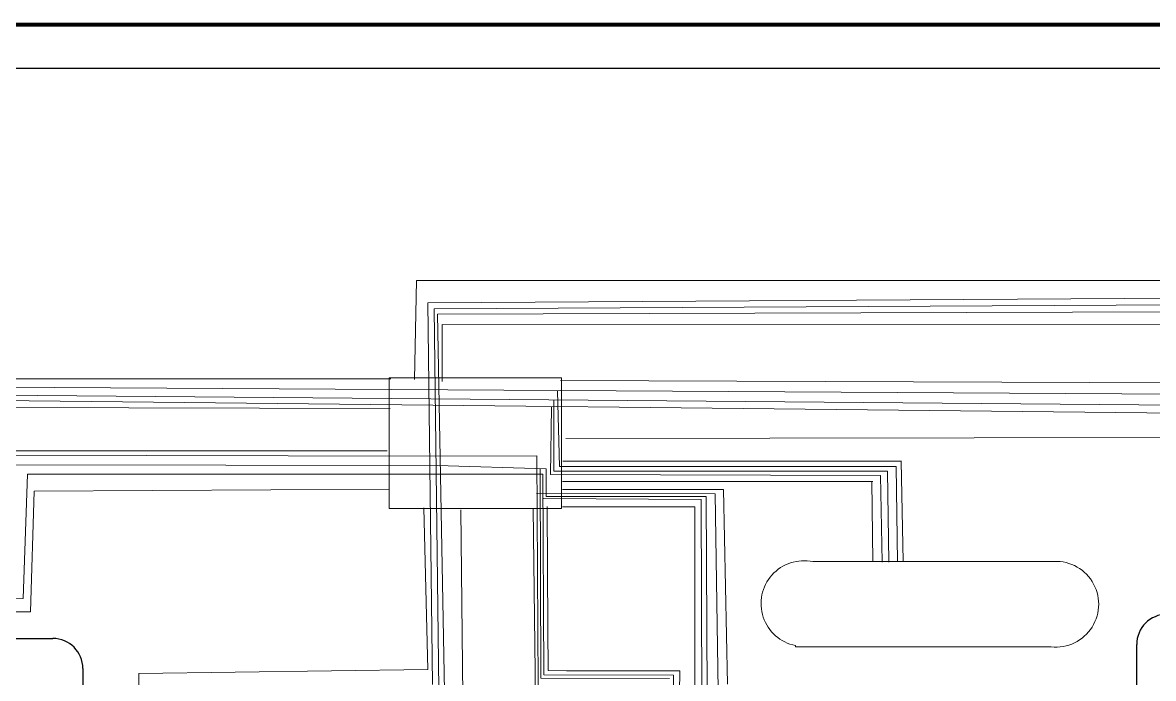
# Model space of a CAD drawing. Header units: metres. Extents: x -42301 to 31628, y -23013 to 30697.
# Drawn here: x -18107 to 6144, y 16631 to 30697 of the extents above; entities that cross this region are included whole.
import ezdxf

# ---------------------------------------------------------------- set-up
doc = ezdxf.new("R2010")
doc.units = ezdxf.units.M
doc.header["$LTSCALE"] = 0.01
doc.header["$MEASUREMENT"] = 0
doc.layers.get('0').update_dxf_attribs({"lineweight": 15})
for name, color, linetype, lineweight in [('canal', 9, 'Continuous', 15), ('Canales', 250, 'Continuous', 25), ('L.m', 1, 'Continuous', 15), ('l1', 1, 'Continuous', 15), ('neutro', 5, 'Continuous', 15), ('neutro e.m', 5, 'Continuous', 15), ('tierra', 3, 'Continuous', 15), ('tierrra e.m', 3, 'Continuous', 15)]:
    doc.layers.add(name, color=color, linetype=linetype, lineweight=lineweight)
doc.layers.add('Membrete', color=7, linetype='Continuous')

msp = doc.modelspace()

# ---------------------------------------------------------------- linework, layer by layer
msp.add_lwpolyline([(-10244, 23075), (-6546, 23075), (-6546, 20272), (-10244, 20272)], close=True)
for points in [[(-1158, 19135), (3950, 19135)], [(3950, 17306), (-1532, 17306), (-1532, 17333)]]:
    msp.add_lwpolyline(points)
for centre, start, end in [((-1349, 18235), 78.0712, 258.5323), ((4051, 18221), 263.7057, 96.2943)]:
    msp.add_arc(centre, 920, start, end)
at = {"layer": 'canal'}
for p, q in [((-9658, 25166), (-9703, 23043)), ((26470, 25166), (-9658, 25166)), ((-9110, 22998), (-9110, 24218)), ((-9110, 24218), (25837, 24217)), ((-10209, 23055), (-23573, 23055)), ((25844, 22893), (-6569, 23020)), ((-22487, 22453), (-10226, 22418)), ((-6458, 21773), (25849, 21831)), ((-18878, 21510), (-10285, 21510)), ((-6518, 21293), (739, 21293)), ((736, 21293), (780, 19135)), ((-6527, 20857), (126, 20857)), ((107, 20862), (126, 19135)), ((-17936, 18059), (-17858, 20647)), ((-17858, 20647), (-10246, 20687)), ((-6528, 20683), (-3075, 20683)), ((-3075, 20683), (-2988, 16504)), ((-9414, 16820), (-9502, 20291)), ((-8711, 20247), (-8667, 16249)), ((-7110, 16189), (-7155, 20273)), ((-6843, 17705), (-6859, 20321)), ((-6527, 20309), (-3687, 20309)), ((-3687, 20309), (-3687, 16076)), ((-38260, 18059), (-17936, 18059)), ((-6843, 17705), (-6838, 16799)), ((-15612, 16732), (-9414, 16820)), ((-6838, 16799), (-6444, 16795)), ((-4014, 16795), (-6444, 16795)), ((-4019, 16329), (-4014, 16795)), ((-15744, 7637), (-15612, 16732))]:
    msp.add_line(p, q, dxfattribs=at)
at = {"layer": 'Canales'}
for p, q in [((-36189, 17488), (-17461, 17488)), ((5787, 698), (5787, 17359)), ((-16815, 16842), (-16815, 1344))]:
    msp.add_line(p, q, dxfattribs=at)
for centre, start, end in [((6432, 17359), 90, 180), ((-17461, 16842), 0, 90)]:
    msp.add_arc(centre, 646, start, end, dxfattribs=at)
at = {"layer": 'L.m'}
for p, q in [((-23174, 22747), (25846, 22326)), ((-6716, 21076), (-6716, 22601)), ((439, 21076), (-6716, 21076)), ((471, 19121), (439, 21076))]:
    msp.add_line(p, q, dxfattribs=at)
at = {"layer": 'l1'}
for p, q in [((25944, 24552), (-9207, 24442)), ((-9207, 24442), (-9061, 16353)), ((-18003, 21008), (-18093, 18342)), ((-9101, 21008), (-18003, 21008)), ((-6950, 21008), (-9101, 21008)), ((-6927, 16707), (-6950, 21008)), ((-6935, 20486), (-3554, 20470)), ((-3554, 20470), (-3539, 16250)), ((-18093, 18342), (-38408, 18253)), ((-4150, 16703), (-6927, 16707)), ((-4148, 11315), (-4150, 16703))]:
    msp.add_line(p, q, dxfattribs=at)
at = {"layer": 'Membrete', "color": 0}
msp.add_line((30644, 29714), (-41318, 29714), dxfattribs=at)
at = {"layer": 'Membrete', "linetype": 'Continuous', "const_width": 86.7}
msp.add_lwpolyline([(31585, 30654), (-42258, 30654), (-42258, -22380), (31585, -22380)], close=True, dxfattribs=at)
at = {"layer": 'neutro'}
for p, q in [((26071, 24743), (-9283, 24556)), ((-9283, 24556), (-9182, 16395)), ((-18278, 21209), (-9217, 21197)), ((-9217, 21197), (-6875, 21126)), ((-7010, 21121), (-6990, 16636)), ((-6875, 21126), (-6875, 20535)), ((-6875, 20535), (-3445, 20535)), ((-3445, 20535), (-3422, 16303)), ((-6990, 16636), (-4230, 16631))]:
    msp.add_line(p, q, dxfattribs=at)
at = {"layer": 'neutro e.m'}
for p, q in [((-22858, 22635), (25847, 22110)), ((-6784, 21002), (-6765, 22447)), ((292, 20983), (-6784, 21002)), ((330, 19123), (292, 20983))]:
    msp.add_line(p, q, dxfattribs=at)
at = {"layer": 'tierra'}
for p, q in [((26192, 24908), (-9419, 24684)), ((-9419, 24684), (-9317, 16500)), ((-18501, 21419), (-9369, 21397)), ((-9378, 21397), (-7082, 21402)), ((-7082, 21402), (-7049, 16487)), ((-7084, 20600), (-3256, 20586)), ((-3256, 20586), (-3186, 16380))]:
    msp.add_line(p, q, dxfattribs=at)
at = {"layer": 'tierrra e.m'}
for p, q in [((-23405, 22902), (25845, 22613)), ((-6633, 22790), (-6593, 21173)), ((-6593, 21173), (625, 21177)), ((625, 21177), (655, 19131))]:
    msp.add_line(p, q, dxfattribs=at)

doc.saveas('drawing.dxf')
